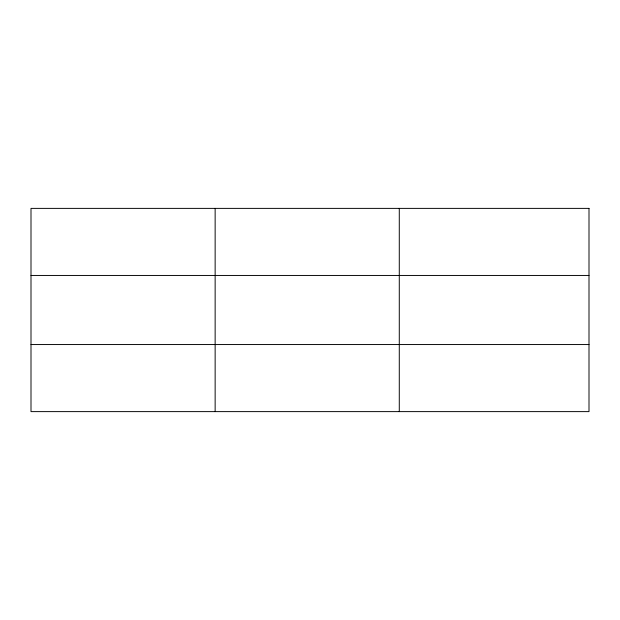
<?xml version="1.0" encoding="UTF-8"?>
<svg xmlns="http://www.w3.org/2000/svg" width="620" height="620" viewBox="0 0 620 620"><rect width="100%" height="100%" fill="white"/><g stroke="black" fill="none" stroke-linecap="round" stroke-linejoin="round"><path stroke-width="0.93" d="M215.14 411.618L215.14 208.382M399.28 411.618L399.28 208.382M31 275.451L589 275.451M31 344.55L589 344.55M589 208.382L589 411.618L31 411.618L31 208.382L589 208.382"/></g></svg>
